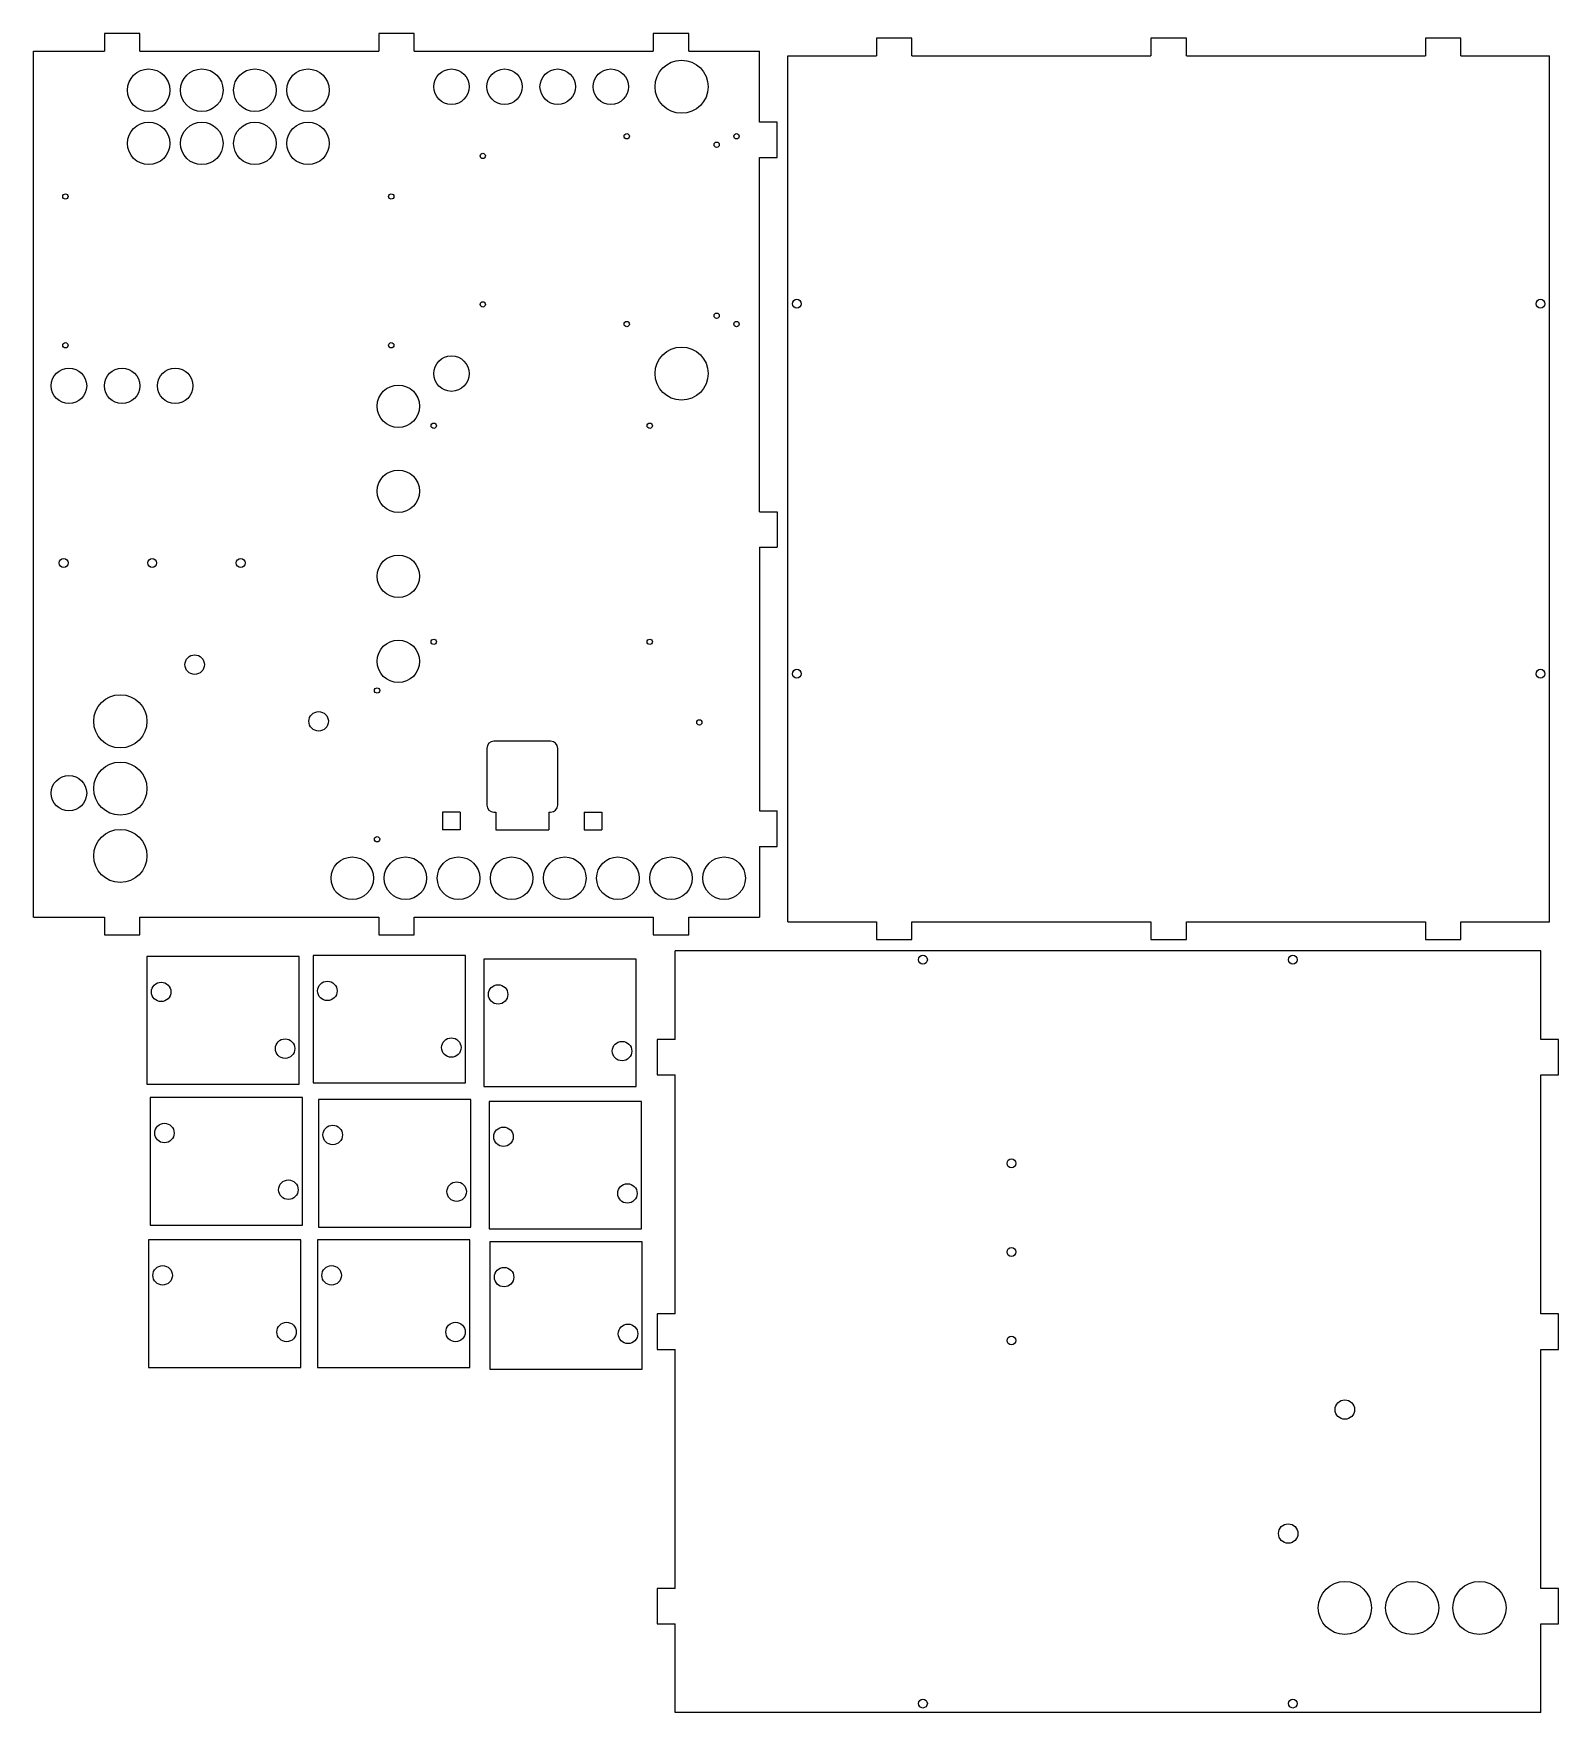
# Model space of a CAD drawing. Header units: millimetres. Extents: x 0 to 1497, y 0 to 497.
# Drawn here: x 1066.5 to 1497.1, y 23 to 496.9 of the extents above; entities that cross this region are included whole.
import ezdxf

# ---------------------------------------------------------------- set-up
doc = ezdxf.new("R2010")
doc.units = ezdxf.units.MM

msp = doc.modelspace()

# ---------------------------------------------------------------- linework, layer by layer
at = {"color": 7, "linetype": 'Continuous', "lineweight": 25}
for p, q in [((1086.5, 496.95), (1086.5, 491.95)), ((1096.5, 496.95), (1086.5, 496.95)), ((1096.5, 491.95), (1096.5, 496.95)), ((1164, 496.95), (1164, 491.95)), ((1174, 496.95), (1164, 496.95)), ((1174, 491.95), (1174, 496.95)), ((1241.5, 496.95), (1241.5, 491.95)), ((1251.5, 496.95), (1241.5, 496.95)), ((1251.5, 491.95), (1251.5, 496.95)), ((1304.52, 495.68), (1304.52, 490.68)), ((1314.52, 495.68), (1304.52, 495.68)), ((1314.52, 490.68), (1314.52, 495.68)), ((1382.02, 495.68), (1382.02, 490.68)), ((1392.02, 495.68), (1382.02, 495.68)), ((1392.02, 490.68), (1392.02, 495.68)), ((1459.52, 495.68), (1459.52, 490.68)), ((1469.52, 495.68), (1459.52, 495.68)), ((1469.52, 490.68), (1469.52, 495.68)), ((1066.5, 247.5), (1066.5, 491.95)), ((1066.5, 491.95), (1086.5, 491.95)), ((1096.5, 491.95), (1164, 491.95)), ((1174, 491.95), (1241.5, 491.95)), ((1251.5, 491.95), (1271.5, 491.95)), ((1271.5, 471.95), (1271.5, 491.95)), ((1279.52, 246.23), (1279.52, 490.68)), ((1279.52, 490.68), (1304.52, 490.68)), ((1314.52, 490.68), (1382.02, 490.68)), ((1392.02, 490.68), (1459.52, 490.68)), ((1469.52, 490.68), (1494.52, 490.68)), ((1494.52, 246.23), (1494.52, 490.68)), ((1276.5, 471.95), (1271.5, 471.95)), ((1276.5, 461.95), (1276.5, 471.95)), ((1271.5, 461.95), (1276.5, 461.95)), ((1271.5, 361.95), (1271.5, 461.95)), ((1271.5, 361.95), (1276.5, 361.95)), ((1276.5, 361.95), (1276.5, 351.95)), ((1271.5, 351.95), (1276.5, 351.95)), ((1271.5, 351.95), (1271.5, 277.5)), ((1194.5, 295.17), (1194.5, 279.17)), ((1212.5, 297.17), (1196.5, 297.17)), ((1214.5, 279.17), (1214.5, 295.17)), ((1182, 277.17), (1182, 272.17)), ((1187, 277.17), (1182, 277.17)), ((1187, 277.17), (1187, 272.17)), ((1196.5, 277.17), (1197, 277.17)), ((1197, 277.17), (1197, 272.17)), ((1212, 277.17), (1212.5, 277.17)), ((1212, 277.17), (1212, 272.17)), ((1222, 277.17), (1222, 272.17)), ((1222, 277.17), (1227, 277.17)), ((1227, 277.17), (1227, 272.17)), ((1271.5, 277.5), (1276.5, 277.5)), ((1276.5, 267.5), (1276.5, 277.5)), ((1187, 272.17), (1182, 272.17)), ((1197, 272.17), (1212, 272.17)), ((1222, 272.17), (1227, 272.17)), ((1271.5, 267.5), (1276.5, 267.5)), ((1271.5, 267.5), (1271.5, 247.5)), ((1066.5, 247.5), (1086.5, 247.5)), ((1086.5, 247.5), (1086.5, 242.5)), ((1096.5, 242.5), (1096.5, 247.5)), ((1096.5, 247.5), (1164, 247.5)), ((1164, 247.5), (1164, 242.5)), ((1174, 242.5), (1174, 247.5)), ((1174, 247.5), (1241.5, 247.5)), ((1241.5, 247.5), (1241.5, 242.5)), ((1251.5, 242.5), (1251.5, 247.5)), ((1251.5, 247.5), (1271.5, 247.5)), ((1086.5, 242.5), (1096.5, 242.5)), ((1164, 242.5), (1174, 242.5)), ((1241.5, 242.5), (1251.5, 242.5)), ((1279.52, 246.23), (1304.52, 246.23)), ((1304.52, 246.23), (1304.52, 241.23)), ((1314.52, 241.23), (1314.52, 246.23)), ((1314.52, 246.23), (1382.02, 246.23)), ((1382.02, 246.23), (1382.02, 241.23)), ((1392.02, 241.23), (1392.02, 246.23)), ((1392.02, 246.23), (1459.52, 246.23)), ((1459.52, 246.23), (1459.52, 241.23)), ((1469.52, 241.23), (1469.52, 246.23)), ((1469.52, 246.23), (1494.52, 246.23)), ((1492.08, 238.01), (1247.63, 238.01)), ((1247.63, 213.01), (1247.63, 238.01)), ((1304.52, 241.23), (1314.52, 241.23)), ((1382.02, 241.23), (1392.02, 241.23)), ((1459.52, 241.23), (1469.52, 241.23)), ((1492.08, 213.01), (1492.08, 238.01)), ((1141.53, 236.41), (1098.53, 236.41)), ((1098.53, 236.41), (1098.53, 200.41)), ((1141.53, 200.41), (1141.53, 236.41)), ((1188.47, 236.7), (1145.47, 236.7)), ((1145.47, 236.7), (1145.47, 200.7)), ((1188.47, 200.7), (1188.47, 236.7)), ((1236.68, 235.7), (1193.68, 235.7)), ((1193.68, 235.7), (1193.68, 199.7)), ((1236.68, 199.7), (1236.68, 235.7)), ((1242.63, 213.01), (1242.63, 203.01)), ((1247.63, 213.01), (1242.63, 213.01)), ((1497.08, 213.01), (1492.08, 213.01)), ((1497.08, 203.01), (1497.08, 213.01)), ((1098.53, 200.41), (1141.53, 200.41)), ((1145.47, 200.7), (1188.47, 200.7)), ((1193.68, 199.7), (1236.68, 199.7)), ((1242.63, 203.01), (1247.63, 203.01)), ((1247.63, 135.51), (1247.63, 203.01)), ((1492.08, 203.01), (1497.08, 203.01)), ((1492.08, 135.51), (1492.08, 203.01)), ((1142.46, 196.57), (1099.46, 196.57)), ((1099.46, 196.57), (1099.46, 160.57)), ((1142.46, 160.57), (1142.46, 196.57)), ((1189.98, 196.03), (1146.98, 196.03)), ((1146.98, 196.03), (1146.98, 160.03)), ((1189.98, 160.03), (1189.98, 196.03)), ((1238.19, 195.52), (1195.19, 195.52)), ((1195.19, 195.52), (1195.19, 159.52)), ((1238.19, 159.52), (1238.19, 195.52)), ((1141.95, 156.4), (1098.95, 156.4)), ((1098.95, 156.4), (1098.95, 120.4)), ((1099.46, 160.57), (1142.46, 160.57)), ((1141.95, 120.4), (1141.95, 156.4)), ((1189.66, 156.4), (1146.66, 156.4)), ((1146.66, 156.4), (1146.66, 120.4)), ((1146.98, 160.03), (1189.98, 160.03)), ((1189.66, 120.4), (1189.66, 156.4)), ((1195.19, 159.52), (1238.19, 159.52)), ((1238.37, 155.9), (1195.37, 155.9)), ((1195.37, 155.9), (1195.37, 119.9)), ((1238.37, 119.9), (1238.37, 155.9)), ((1242.63, 135.51), (1242.63, 125.51)), ((1247.63, 135.51), (1242.63, 135.51)), ((1497.08, 135.51), (1492.08, 135.51)), ((1497.08, 125.51), (1497.08, 135.51)), ((1242.63, 125.51), (1247.63, 125.51)), ((1247.63, 58.01), (1247.63, 125.51)), ((1492.08, 125.51), (1497.08, 125.51)), ((1492.08, 58.01), (1492.08, 125.51)), ((1098.95, 120.4), (1141.95, 120.4)), ((1146.66, 120.4), (1189.66, 120.4)), ((1195.37, 119.9), (1238.37, 119.9)), ((1242.63, 58.01), (1242.63, 48.01)), ((1247.63, 58.01), (1242.63, 58.01)), ((1497.08, 58.01), (1492.08, 58.01)), ((1497.08, 48.01), (1497.08, 58.01)), ((1242.63, 48.01), (1247.63, 48.01)), ((1247.63, 23.01), (1247.63, 48.01)), ((1492.08, 48.01), (1497.08, 48.01)), ((1492.08, 23.01), (1492.08, 48.01)), ((1492.08, 23.01), (1247.63, 23.01))]:
    msp.add_line(p, q, dxfattribs=at)
for centre, radius in [((1249.5, 481.95), 7.5), ((1099, 480.95), 6), ((1114, 480.95), 6), ((1129, 480.95), 6), ((1144, 480.95), 6), ((1184.5, 481.95), 5), ((1199.5, 481.95), 5), ((1214.5, 481.95), 5), ((1229.5, 481.95), 5), ((1099, 465.95), 6), ((1114, 465.95), 6), ((1129, 465.95), 6), ((1144, 465.95), 6), ((1234, 467.95), 0.75), ((1259.39, 465.58), 0.75), ((1265, 467.95), 0.75), ((1193.35, 462.4), 0.75), ((1075.5, 450.95), 0.75), ((1167.5, 450.95), 0.75), ((1282.02, 420.68), 1.25), ((1492.02, 420.68), 1.25), ((1193.35, 420.49), 0.75), ((1259.39, 417.31), 0.75), ((1234, 414.95), 0.75), ((1265, 414.95), 0.75), ((1075.5, 408.95), 0.75), ((1167.5, 408.95), 0.75), ((1249.5, 400.95), 7.5), ((1184.5, 400.95), 5), ((1076.5, 397.5), 5), ((1091.5, 397.5), 5), ((1106.5, 397.5), 5), ((1169.5, 391.74), 6), ((1179.5, 386.24), 0.75), ((1240.5, 386.24), 0.75), ((1169.5, 367.74), 6), ((1075, 347.5), 1.25), ((1100, 347.5), 1.25), ((1125, 347.5), 1.25), ((1169.5, 343.74), 6), ((1169.5, 319.74), 6), ((1179.5, 325.24), 0.75), ((1240.5, 325.24), 0.75), ((1112, 318.8), 2.75), ((1282.02, 316.23), 1.25), ((1492.02, 316.23), 1.25), ((1091, 302.8), 7.5), ((1163.5, 311.5), 0.75), ((1147, 302.8), 2.75), ((1254.5, 302.5), 0.75), ((1091, 283.8), 7.5), ((1076.5, 282.5), 5), ((1091, 264.8), 7.5), ((1163.5, 269.5), 0.75), ((1156.5, 258.5), 6), ((1171.5, 258.5), 6), ((1186.5, 258.5), 6), ((1201.5, 258.5), 6), ((1216.5, 258.5), 6), ((1231.5, 258.5), 6), ((1246.5, 258.5), 6), ((1261.5, 258.5), 6), ((1317.63, 235.51), 1.25), ((1422.08, 235.51), 1.25), ((1102.53, 226.41), 2.75), ((1149.47, 226.7), 2.75), ((1197.68, 225.7), 2.75), ((1184.47, 210.7), 2.75), ((1137.53, 210.41), 2.75), ((1232.68, 209.7), 2.75), ((1103.46, 186.57), 2.75), ((1150.98, 186.03), 2.75), ((1199.19, 185.52), 2.75), ((1342.63, 178.01), 1.25), ((1138.46, 170.57), 2.75), ((1185.98, 170.03), 2.75), ((1234.19, 169.52), 2.75), ((1342.63, 153.01), 1.25), ((1102.95, 146.4), 2.75), ((1150.66, 146.4), 2.75), ((1199.37, 145.9), 2.75), ((1137.95, 130.4), 2.75), ((1185.66, 130.4), 2.75), ((1234.37, 129.9), 2.75), ((1342.63, 128.01), 1.25), ((1436.78, 108.51), 2.75), ((1420.78, 73.51), 2.75), ((1436.78, 52.51), 7.5), ((1455.78, 52.51), 7.5), ((1474.78, 52.51), 7.5), ((1317.63, 25.51), 1.25), ((1422.08, 25.51), 1.25)]:
    msp.add_circle(centre, radius, dxfattribs=at)
for centre, start, end in [((1196.5, 295.17), 90, 180), ((1212.5, 295.17), 0, 90), ((1196.5, 279.17), 180, 270), ((1212.5, 279.17), 270, 0)]:
    msp.add_arc(centre, 2, start, end, dxfattribs=at)

doc.saveas('drawing.dxf')
